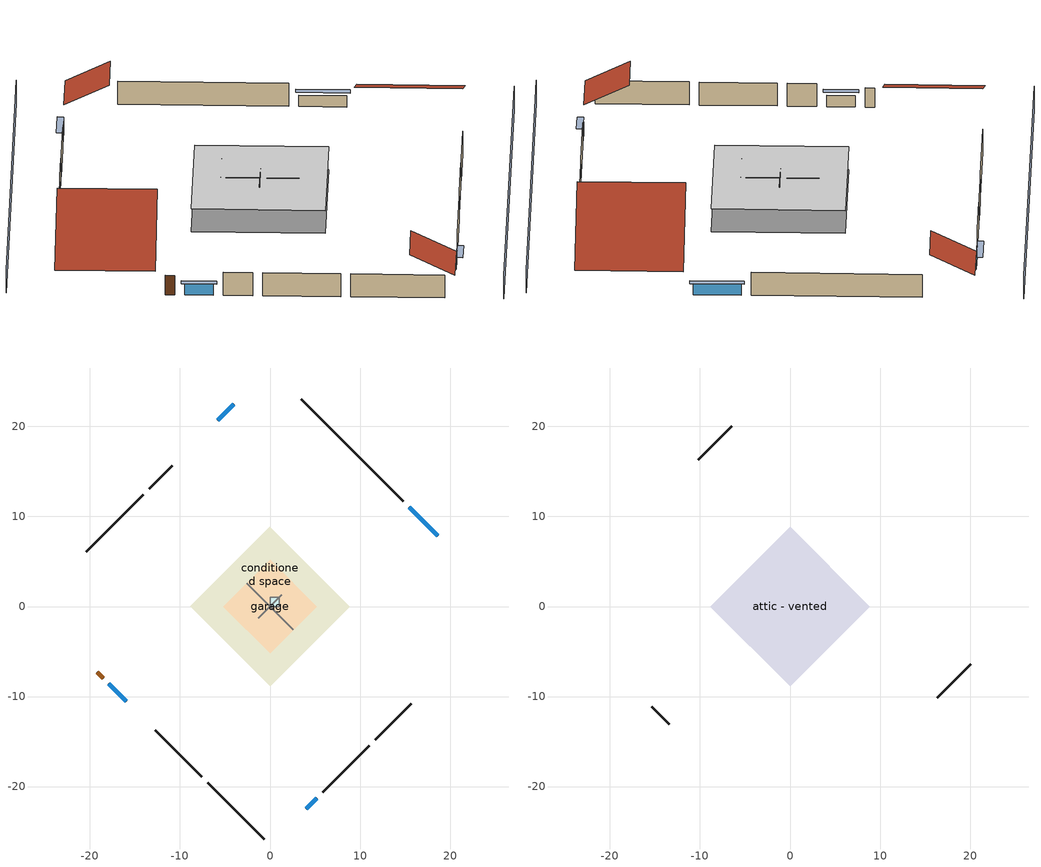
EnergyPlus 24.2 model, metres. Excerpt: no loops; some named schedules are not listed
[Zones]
central ac and furnace airloop ret air zone
 floor adiabatic (AdiabaticConst): 0,0 0,1 1,1 1,0 z0
 wall adiabatic (AdiabaticConst): 0,1 0,0 1,0 1,1 0,1 z0:1
 ceiling adiabatic (AdiabaticConst): 1,0 1,1 0,1 0,0 z1
conditioned space
 floor foundation (Slab2 construction): -8.88,0 0,8.88 8.88,0 0,-8.88 z0
 wall outside (AdiabaticWallConstruction 1): -19.19,-7.3 -18.54,-7.94 z0:2.03
 wall outside (AdiabaticWallConstruction): 18.65,7.84 15.48,11.01 / -17.89,-8.6 -15.99,-10.5 z0:1.19; 4.01,-22.48 5.2,-21.29 z0:1.13; -4.01,22.48 -5.82,20.67 z0:1.16
 wall outside (Wall3 construction): 14.82,11.67 3.48,23.01 z0:2.44
 wall outside (Wall4 construction): 11.68,-14.81 15.7,-10.79 z0:2.44
 wall outside (Wall7 construction): -6.9,-19.58 -0.66,-25.83 z0:2.44
 wall outside (Wall8 construction): -14.09,12.4 -20.39,6.1 z0:2.44
 wall to garage (Wall5 construction): -2.59,2.59 2.59,-2.59 z0:2.44
 wall to garage (Wall6 construction): -1.29,-1.29 1.29,1.29 z0:2.44
 window (WindowConstruction): 18.65,7.84 15.48,11.01 z0:1.19
 window (WindowConstruction 1): 4.01,-22.48 5.19,-21.29 z0:1.13
 window (WindowConstruction 2): -17.89,-8.6 -15.99,-10.5 z0:1.19
 window (WindowConstruction 3): -4.01,22.48 -5.82,20.67 z0:1.16
 door (Door): -19.19,-7.3 -18.55,-7.94 z0:2.03
garage
 floor foundation (Slab1 construction): -5.17,0 0,5.17 5.17,0 0,-5.17 z0
 wall outside (Wall1 construction): 5.85,-20.64 11.02,-15.46 z0:2.44
 wall outside (Wall12 construction): -10.84,15.64 -13.43,13.06 z0:2.44
 wall outside (Wall2 construction): -12.73,-13.75 -7.56,-18.93 z0:2.44
attic - vented
 floor to garage (Floor1 construction): -5.17,0 0,5.17 5.17,0 0,-5.17 z2.44
 floor to conditioned space (Floor2 construction Reversed): -8.88,0 0,8.88 8.88,0 0,-8.88 z2.44
 wall outside (Wall10 construction): -6.47,20.02 -10.19,16.3 z0:2.44
 wall outside (Wall11 construction): -15.33,-11.16 -13.39,-13.1 z0:2.44
 wall outside (Wall9 construction): 16.36,-10.13 20.08,-6.41 z0:2.44
 roof outside (Roof1 construction): 19.31,7.18,2.44 12.88,0.76,6.98 20.07,-6.42,6.98 26.49,0,2.44
 roof outside (Roof2 construction): 3.35,-23.14,2.44 0.35,-20.14,4.56 -3,-23.49,4.56 0,-26.49,2.44
 roof outside (Roof3 construction): -3.35,23.14,2.44 -0.35,20.14,4.56 3,23.49,4.56 0,26.49,2.44
 roof outside (Roof4 construction): -19.85,-6.64,2.44 -13.91,-0.7,6.64 -20.55,5.94,6.64 -26.49,0,2.44
shading: 3.23,-29.72 29.72,-3.23 / -3.23,29.72 -29.72,3.23 z0:2.44; 15.26,11.23 18.87,7.62 19.3,8.05 15.69,11.66 z1.49; 5.41,-21.08 3.79,-22.7 4.22,-23.13 5.84,-21.51 z1.43; -15.77,-10.72 -18.1,-8.38 -18.54,-8.82 -16.2,-11.15 z1.49; -6.03,20.46 -3.79,22.7 -4.22,23.13 -6.46,20.89 z1.46
[Building]
Building 1: Terrain=Suburbs
[Site:Location]
Portland Intl Arpt_OR: Latitude {deg}=45.59; Longitude {deg}=-122.6; Time Zone {hr}=-8; Elevation {m}=33; Keep Site Location Information=Yes
[Site:GroundTemperature:Shallow]
10.2558, 8.96328, 8.85977, 9.47314, 11.9355, 14.3863, 16.5111, 17.8571, 17.9714, 16.8767, 14.8061, 12.4304
[Site:WaterMainsTemperature]
Calculation Method=Schedule; Temperature Schedule=mains temperature schedule
[Material] Roughness=Rough; Thermal Absorptance=0.9
Name | Thickness {m} | Conductivity {W/m-K} | Density {kg/m3} | Specific Heat {J/kg-K} | Solar Absorptance | Visible Absorptance
asphalt or fiberglass shingles | 0.00635 | 0.162714 | 1121.4 | 1465.45 | 0.85 | 0.85
ceiling loosefill ins | 0.338667 | 0.0480833 | 16.02 | 1046.75 | 0.7 | 0.7
ceiling stud and cavity | 0.1397 | 1.39189 | 65.682 | 1177.47 | 0.7 | 0.7
ceiling stud and cavity 1 | 0.1397 | 0.0920385 | 65.682 | 1177.47 | 0.7 | 0.7
concrete 4.0 in. | 0.1016 | 1.803125 | 2242.8 | 837.4 | 0.7 | 0.7
door material | 0.04445 | 0.0612267 | 512.64 | 1214.23 | 0.7 | 0.7
fiber cement siding | 0.009525 | 0.258207 | 347.634 | 1004.88 | 0.5 | 0.5
floor covering | 0.0127 | 0.0450781 | 54.468 | 1339.84 | 0.9 | 0.9
furniture material conditioned space 1; furniture material garage 1 | 0.1524 | 0.115458 | 640.8 | 1214.23 | 0.6 | 0.6
gypsum board | 0.0127 | 0.160291 | 801 | 837.4 | 0.6 | 0.6
osb sheathing 0.5 in. | 0.0127 | 0.115458 | 512.64 | 1214.23 | 0.6 | 0.6
osb sheathing 0.5 in. 1; osb sheathing 0.5 in. 2; osb sheathing 0.5 in. 3 | 0.0127 | 0.115458 | 512.64 | 1214.23 | 0.7 | 0.7
roof rigid ins | 0.00281632 | 0.029427 | 32.04 | 1214.23 | 0.7 | 0.7
wall rigid ins | 0.512978 | 0.029427 | 32.04 | 1214.23 | 0.7 | 0.7
wall stud and cavity | 0.1397 | 0.346631 | 139.0536 | 1170.24 | 0.6 | 0.6
wall stud and cavity 1 | 0.1397 | 0.551395 | 139.0536 | 1170.24 | 0.7 | 0.7
wall stud and cavity 2 | 0.1397 | 0.680805 | 139.0536 | 1170.24 | 0.7 | 0.7
wall stud and cavity 3 | 0.0889 | 0.380278 | 52.3479 | 1209.89 | 0.7 | 0.7
wall stud and cavity 4 | 0.0889 | 0.391764 | 83.0341 | 1211.67 | 0.7 | 0.7
wood siding; wood siding 1 | 0.0254 | 0.102417 | 544.68 | 1172.36 | 0.7 | 0.7
[Material:NoMass]
Adiabatic: Roughness=Rough; Thermal Resistance {m2-K/W}=176.1; Thermal Absorptance=0.9; Solar Absorptance=0.7; Visible Absorptance=0.7
[WindowMaterial:SimpleGlazingSystem]
WindowMaterial: U-Factor {W/m2-K}=2.15764; Solar Heat Gain Coefficient=0.44
[Construction]
AdiabaticConst: Adiabatic
AdiabaticWallConstruction: wood siding, wall rigid ins, wall stud and cavity 3, gypsum board
AdiabaticWallConstruction 1: wood siding 1, wall rigid ins, wall stud and cavity 3, gypsum board
Door: door material
Floor1 construction: ceiling stud and cavity
Floor2 construction Reversed: gypsum board, ceiling stud and cavity 1, ceiling loosefill ins
furniture construction conditioned space 1: furniture material conditioned space 1
furniture construction garage 1: furniture material garage 1
PartitionWallConstruction: gypsum board, wall stud and cavity 4, gypsum board
Roof1 construction; Roof2 construction; Roof3 construction; Roof4 construction: asphalt or fiberglass shingles, roof rigid ins, osb sheathing 0.5 in.
Slab1 construction: concrete 4.0 in.
Slab2 construction: concrete 4.0 in., floor covering
Wall1 construction; Wall10 construction; Wall11 construction; Wall12 construction; Wall2 construction; Wall9 construction: fiber cement siding, osb sheathing 0.5 in. 1, wall stud and cavity
Wall3 construction; Wall4 construction; Wall7 construction; Wall8 construction: fiber cement siding, osb sheathing 0.5 in. 1, wall stud and cavity 1, gypsum board
Wall5 construction: osb sheathing 0.5 in. 2, wall stud and cavity 2, gypsum board
Wall6 construction: osb sheathing 0.5 in. 3, wall stud and cavity 2, gypsum board
WindowConstruction; WindowConstruction 1; WindowConstruction 2; WindowConstruction 3: WindowMaterial
[Zone] Multiplier=1
Name | Volume {m3} | Part of Total Floor Area
attic - vented | 228.873 | Yes
central ac and furnace airloop ret air zone | 1 | No
conditioned space | 384.656 | Yes
garage | 130.484 | Yes
[Space]
Name | Zone | Volume {m3} | Space Type
attic - vented 1 | attic - vented | 228.873
central ac and furnace airloop ret air space | central ac and furnace airloop ret air zone |  | Plenum Space Type
conditioned space 1 | conditioned space | 384.656
garage 1 | garage | 130.484
[OtherEquipment] Design Level Calculation Method=EquipmentLevel
Name | Fuel Type | Zone or ZoneList or Space or SpaceList | Schedule | Design Level {W} | Fraction Latent | Fraction Radiant | Fraction Lost
central ac and furnace airloop_0 RetCondToDZ; central ac and furnace airloop_0 SupCondToDZ; central ac and furnace airloop_0 SupSensLkToDZ | None | attic - vented 1 | Always On Discrete | 0 | 0 | 0 | 0
central ac and furnace airloop_0 SupLatLkToDZ | None | attic - vented 1 | Always On Discrete | 0 | 1 | 0 | 0
central ac and furnace airloop_0 RetCondToRP; central ac and furnace airloop_0 RetSensLkToRP | None | central ac and furnace airloop ret air space | Always On Discrete | 0 | 0 | 0 | 0
central ac and furnace airloop_0 RetLatLkToRP | None | central ac and furnace airloop ret air space | Always On Discrete | 0 | 1 | 0 | 0
central ac and furnace airloop_0 SupCondToLv; central ac and furnace airloop_0 SupSensLkToCond; mech vent house fan sensible load | None | conditioned space 1 | Always On Discrete | 0 | 0 | 0 | 0
central ac and furnace airloop_0 SupLatLkToCond; mech vent house fan latent load | None | conditioned space 1 | Always On Discrete | 0 | 1 | 0 | 0
clothes dryer 1 | Electricity | conditioned space 1 | clothes_dryer | 0 | 0.015 | 0.081 | 0.85
cooking range 1 | NaturalGas | conditioned space 1 | cooking_range | 3857.41 | 0.16 | 0.384 | 0.2
general water use latent | None | conditioned space 1 | general water use schedule | 25.6591 | 1 | 0 | 0
general water use sensible | None | conditioned space 1 | general water use schedule | -25.2881 | 0 | 0.6 | 0
misc permanent spa heater | NaturalGas | conditioned space 1 | misc permanent spa heater schedule | 623.045 | 0 | 0 | 1
water heater energy adjustment1 | Electricity | garage 1 | Always On Discrete | 0.01 | 0 | 0 | 1
water heater lat | None | garage 1 | Always On Discrete | 0 | 1 | 0 | 0
water heater sens | None | garage 1 | Always On Discrete | 0 | 0 | 0 | 0
[ZoneInfiltration:DesignFlowRate] Schedule=Always On Discrete; Design Flow Rate Calculation Method=Flow/Zone; Design Flow Rate {m3/s}=0
Name | Zone or ZoneList or Space or SpaceList
attic_vented 1 duct leakage imbalance infil flow | attic - vented 1
infil flow; natural vent flow; whole house fan flow | conditioned space 1
[ZoneInfiltration:EffectiveLeakageArea] Schedule=Always On Discrete
Name | Zone or Space | Effective Air Leakage Area {cm2} | Stack Coefficient | Wind Coefficient
infil attic - vented 1 | attic - vented 1 | 7041.35 | 0.000226005 | 3.73274e-05
infil garage 1 | garage 1 | 815.51 | 0.000129147 | 4.38083e-05
[ZoneMixing] Schedule=Always On Continuous; Design Flow Rate Calculation Method=Flow/Zone; Design Flow Rate {m3/s}=0
Name | Zone or Space | Source Zone or Space
central ac and furnace airloop_0 ZoneMixCondToDZ mix; whole house fan mix | attic - vented | conditioned space
central ac and furnace airloop_0 ZoneMixDZToCond mix | conditioned space | attic - vented
[SpaceList]
Plenum Space Type: central ac and furnace airloop ret air space
[SurfaceProperty:ExposedFoundationPerimeter] Exposed Perimeter Calculation Method=TotalExposedPerimeter
Name | Total Exposed Perimeter {m}
Slab2 | 45.72
Slab1 | 18.288
[SurfaceProperty:IncidentSolarMultiplier] Incident Solar Multiplier=1; Incident Solar Multiplier Schedule=trans schedule winter=0.85 summer=0.7
Window1; Window2; Window3; Window4
[InternalMass]
Name | Construction | Zone or ZoneList | Space or SpaceList | Surface Area {m2}
furniture mass conditioned space 1 | furniture construction conditioned space 1 | conditioned space | conditioned space 1 | 63.09974
partition wall mass | PartitionWallConstruction | conditioned space | conditioned space 1 | 157.749
furniture mass garage 1 | furniture construction garage 1 | garage | garage 1 | 5.35122
[Lights] Design Level Calculation Method=LightingLevel; Return Air Fraction=0; Fraction Radiant=0.6; Fraction Visible=0.2; Fraction Replaceable=1
Name | Zone or ZoneList or Space or SpaceList | Schedule | Lighting Level {W}
interior lighting | conditioned space 1 | lighting_interior | 203.038
garage lighting | garage 1 | lighting_garage | 7.11808
[People]
occupants: Zone or ZoneList or Space or SpaceList=conditioned space 1; Number of People Schedule=occupants; Number of People Calculation Method=People; Number of People=1; Fraction Radiant=0.314171; Sensible Heat Fraction=0.56303; Activity Level Schedule=occupants activity schedule; Carbon Dioxide Generation Rate {m3/s-W}=0; Enable ASHRAE 55 Comfort Warnings=No; Mean Radiant Temperature Calculation Type=EnclosureAveraged
[ElectricEquipment] Design Level Calculation Method=EquipmentLevel
Name | Zone or ZoneList or Space or SpaceList | Schedule | Design Level {W} | Fraction Latent | Fraction Radiant | Fraction Lost
clothes dryer | conditioned space 1 | clothes_dryer | 8067.41 | 0.015 | 0.081 | 0.85
clothes washer | conditioned space 1 | clothes_washer | 408.152 | 0.03 | 0.162 | 0.7
cooking range | conditioned space 1 | cooking_range | 131.62 | 0.16 | 0.384 | 0.2
fridge | conditioned space 1 | fridge schedule | 49.4292 | 0 | 0.6 | 0
mech vent bath fan 0 | conditioned space 1 | mech vent bath fan 0 schedule | 30 | 0 | 0 | 1
mech vent house fan | conditioned space 1 | mech vent house fan schedule | 0 | 0 | 0 | 1
mech vent house fan cfis | conditioned space 1 | mech vent house fan cfis schedule | 0 | 0 | 0 | 0
mech vent range fan 0 | conditioned space 1 | mech vent range fan 0 schedule | 30 | 0 | 0 | 1
misc permanent spa pump | conditioned space 1 | misc permanent spa pump schedule | 286.949 | 0 | 0 | 1
misc plug loads | conditioned space 1 | plug_loads_other | 272.489 | 0.021 | 0.558 | 0.049
misc tv | conditioned space 1 | plug_loads_tv | 307.195 | 0 | 0.6 | 0
whole house fan | conditioned space 1 | Always On Discrete | 0 | 0 | 0 | 1
freezer | garage 1 | freezer schedule | 194.914 | 0 | 0.6 | 0
[AvailabilityManager:Scheduled]
central ac and furnace airloop Availability Manager: Schedule=Always On Discrete
[AirLoopHVAC:ReturnPlenum]
Air Loop HVAC Return Plenum 1: Zone=central ac and furnace airloop ret air zone
[Foundation:Kiva] Wall Height Above Grade {m}=0.1016; Wall Depth Below Slab {m}=0.2032
Name | Initial Indoor Air Temperature {C}
Foundation Kiva 1 | 13.4258
Foundation Kiva 2 | 20
[Foundation:Kiva:Settings]
Soil Conductivity {W/m-K}=1.9041; Soil Density {kg/m3}=1842.3; Soil Specific Heat {J/kg-K}=418.7; Ground Solar Absorptivity=0.9; Ground Thermal Absorptivity=0.9; Ground Surface Roughness {m}=0.03; Far-Field Width {m}=40; Deep-Ground Boundary Condition=ZeroFlux; Deep-Ground Depth {m}=40; Minimum Cell Dimension {m}=0.2; Maximum Cell Growth Coefficient=3; Simulation Timestep=Timestep
[Exterior:Lights]
exterior lighting: Schedule=exterior lighting schedule; Design Level {W}=7.09205
[EnergyManagementSystem:GlobalVariable]
central_ac_and_furnace_airloop_0_DuctImbalLkExhFanEquivCond
central_ac_and_furnace_airloop_0_DuctImbalLkExhFanEquivDZ
central_ac_and_furnace_airloop_0_DuctImbalLkSupFanEquivCond
central_ac_and_furnace_airloop_0_DuctImbalLkSupFanEquivDZ
central_ac_and_furnace_airloop_0_DZ_T
central_ac_and_furnace_airloop_0_DZ_W
central_ac_and_furnace_airloop_0_RetCondToDZ
central_ac_and_furnace_airloop_0_RetCondToRP
central_ac_and_furnace_airloop_0_RetLatLkToRP
central_ac_and_furnace_airloop_0_RetSensLkToRP
central_ac_and_furnace_airloop_0_SupCondToDZ
central_ac_and_furnace_airloop_0_SupCondToLv
central_ac_and_furnace_airloop_0_SupLatLkToCond
central_ac_and_furnace_airloop_0_SupLatLkToDZ
central_ac_and_furnace_airloop_0_SupSensLkToCond
central_ac_and_furnace_airloop_0_SupSensLkToDZ
central_ac_and_furnace_airloop_0_ZoneMixCondToDZ
central_ac_and_furnace_airloop_0_ZoneMixDZToCond
central_ac_and_furnace_airloop_AH_MFR
central_ac_and_furnace_airloop_AH_Tout
central_ac_and_furnace_airloop_AH_VFR
central_ac_and_furnace_airloop_AH_Wout
central_ac_and_furnace_airloop_Fan_RTF
central_ac_and_furnace_airloop_RA_T
central_ac_and_furnace_airloop_Ra_W
infil_program_Qfan
infil_program_Qinf
natural_vent_program_Qnv
natural_vent_program_Qwhf
[EnergyManagementSystem:Sensor]
Name | Output:Variable or Output:Meter Index Key | Output:Variable or Output:Meter
airflow_gain | infil flow | Infiltration Sensible Heat Gain Energy
airflow_gain_1 | natural vent flow | Infiltration Sensible Heat Gain Energy
airflow_gain_2 | whole house fan flow | Infiltration Sensible Heat Gain Energy
airflow_loss | infil flow | Infiltration Sensible Heat Loss Energy
airflow_loss_1 | natural vent flow | Infiltration Sensible Heat Loss Energy
airflow_loss_2 | whole house fan flow | Infiltration Sensible Heat Loss Energy
central_ac_and_furnace_airloop_0_DZ_T_s | attic - vented | Zone Air Temperature
central_ac_and_furnace_airloop_0_DZ_W_s | attic - vented | Zone Mean Air Humidity Ratio
central_ac_and_furnace_airloop_AH_MFR_s | Node 6 | System Node Mass Flow Rate
central_ac_and_furnace_airloop_AH_Tout_s | Node 6 | System Node Temperature
central_ac_and_furnace_airloop_AH_VFR_s | Node 6 | System Node Current Density Volume Flow Rate
central_ac_and_furnace_airloop_AH_Wout_s | Node 6 | System Node Humidity Ratio
central_ac_and_furnace_airloop_RA_T_s | Node 9 | System Node Temperature
central_ac_and_furnace_airloop_Ra_W_s | Node 9 | System Node Humidity Ratio
clg_load_cond |  | Cooling:EnergyTransfer:Zone:CONDITIONED SPACE
clg_load_duct |  | Cooling:EnergyTransfer:Zone:CENTRAL AC AND FURNACE AIRLOOP RET AIR ZONE
clg_sp_s; clg_sp_s_1 | cooling setpoint | Schedule Value
clothes_dryer_exhaust_0_sch_s | clothes_dryer | Schedule Value
cool_season | cooling season schedule | Schedule Value
ducts_conv | central ac and furnace airloop_0 RetCondToRP | Other Equipment Convective Heating Energy
ducts_conv_1 | central ac and furnace airloop_0 RetLatLkToRP | Other Equipment Convective Heating Energy
ducts_conv_2 | central ac and furnace airloop_0 RetSensLkToRP | Other Equipment Convective Heating Energy
ducts_conv_3 | central ac and furnace airloop_0 SupCondToLv | Other Equipment Convective Heating Energy
ducts_conv_4 | central ac and furnace airloop_0 SupLatLkToCond | Other Equipment Convective Heating Energy
ducts_conv_5 | central ac and furnace airloop_0 SupSensLkToCond | Other Equipment Convective Heating Energy
ducts_rad | central ac and furnace airloop_0 RetCondToRP | Other Equipment Radiant Heating Energy
ducts_rad_1 | central ac and furnace airloop_0 RetLatLkToRP | Other Equipment Radiant Heating Energy
ducts_rad_2 | central ac and furnace airloop_0 RetSensLkToRP | Other Equipment Radiant Heating Energy
ducts_rad_3 | central ac and furnace airloop_0 SupCondToLv | Other Equipment Radiant Heating Energy
ducts_rad_4 | central ac and furnace airloop_0 SupLatLkToCond | Other Equipment Radiant Heating Energy
ducts_rad_5 | central ac and furnace airloop_0 SupSensLkToCond | Other Equipment Radiant Heating Energy
htg_load_cond |  | Heating:EnergyTransfer:Zone:CONDITIONED SPACE
htg_load_duct |  | Heating:EnergyTransfer:Zone:CENTRAL AC AND FURNACE AIRLOOP RET AIR ZONE
htg_sp_s; htg_sp_s_1 | heating setpoint | Schedule Value
ig_ee_conv | clothes dryer | Electric Equipment Convective Heating Energy
ig_ee_conv_2 | cooking range | Electric Equipment Convective Heating Energy
ig_ee_conv_3 | fridge | Electric Equipment Convective Heating Energy
ig_ee_conv_4 | misc permanent spa pump | Electric Equipment Convective Heating Energy
ig_ee_conv_5 | misc plug loads | Electric Equipment Convective Heating Energy
ig_ee_conv_6 | misc tv | Electric Equipment Convective Heating Energy
ig_ee_conv_7 | whole house fan | Electric Equipment Convective Heating Energy
ig_ee_rad | clothes dryer | Electric Equipment Radiant Heating Energy
ig_ee_rad_2 | cooking range | Electric Equipment Radiant Heating Energy
ig_ee_rad_3 | fridge | Electric Equipment Radiant Heating Energy
ig_ee_rad_4 | misc permanent spa pump | Electric Equipment Radiant Heating Energy
ig_ee_rad_5 | misc plug loads | Electric Equipment Radiant Heating Energy
ig_ee_rad_6 | misc tv | Electric Equipment Radiant Heating Energy
ig_ee_rad_7 | whole house fan | Electric Equipment Radiant Heating Energy
ig_lgt_conv | interior lighting | Lights Convective Heating Energy
ig_lgt_rad | interior lighting | Lights Radiant Heating Energy
ig_lgt_vis | interior lighting | Lights Visible Radiation Heating Energy
ig_oe_conv | clothes dryer 1 | Other Equipment Convective Heating Energy
ig_oe_conv_1 | cooking range 1 | Other Equipment Convective Heating Energy
ig_oe_conv_2 | general water use latent | Other Equipment Convective Heating Energy
ig_oe_conv_3 | general water use sensible | Other Equipment Convective Heating Energy
ig_oe_conv_4 | misc permanent spa heater | Other Equipment Convective Heating Energy
ig_oe_rad | clothes dryer 1 | Other Equipment Radiant Heating Energy
ig_oe_rad_1 | cooking range 1 | Other Equipment Radiant Heating Energy
ig_oe_rad_2 | general water use latent | Other Equipment Radiant Heating Energy
ig_oe_rad_3 | general water use sensible | Other Equipment Radiant Heating Energy
ig_oe_rad_4 | misc permanent spa heater | Other Equipment Radiant Heating Energy
ig_ppl_conv | occupants | People Convective Heating Energy
ig_ppl_rad | occupants | People Radiant Heating Energy
im_conv | furniture mass conditioned space 1 | Surface Inside Face Convection Heat Gain Energy
im_conv_1 | partition wall mass | Surface Inside Face Convection Heat Gain Energy
im_ig | furniture mass conditioned space 1 | Surface Inside Face Internal Gains Radiation Heat Gain Energy
im_ig_1 | partition wall mass | Surface Inside Face Internal Gains Radiation Heat Gain Energy
im_lgt | furniture mass conditioned space 1 | Surface Inside Face Lights Radiation Heat Gain Energy
im_lgt_1 | partition wall mass | Surface Inside Face Lights Radiation Heat Gain Energy
im_sol | furniture mass conditioned space 1 | Surface Inside Face Solar Radiation Heat Gain Energy
im_sol_1 | partition wall mass | Surface Inside Face Solar Radiation Heat Gain Energy
im_surf | furniture mass conditioned space 1 | Surface Inside Face Net Surface Thermal Radiation Heat Gain Energy
im_surf_1 | partition wall mass | Surface Inside Face Net Surface Thermal Radiation Heat Gain Energy
mech_vent_bath_fan_0_sch_s | mech vent bath fan 0 schedule | Schedule Value
mech_vent_range_fan_0_sch_s | mech vent range fan 0 schedule | Schedule Value
mv_conv | mech vent bath fan 0 | Electric Equipment Convective Heating Energy
mv_conv_1 | mech vent house fan | Electric Equipment Convective Heating Energy
mv_conv_2 | mech vent house fan cfis | Electric Equipment Convective Heating Energy
mv_conv_3 | mech vent range fan 0 | Electric Equipment Convective Heating Energy
mv_conv_4 | mech vent house fan latent load | Other Equipment Convective Heating Energy
mv_conv_5 | mech vent house fan sensible load | Other Equipment Convective Heating Energy
mv_rad | mech vent bath fan 0 | Electric Equipment Radiant Heating Energy
mv_rad_1 | mech vent house fan | Electric Equipment Radiant Heating Energy
mv_rad_2 | mech vent house fan cfis | Electric Equipment Radiant Heating Energy
mv_rad_3 | mech vent range fan 0 | Electric Equipment Radiant Heating Energy
mv_rad_4 | mech vent house fan latent load | Other Equipment Radiant Heating Energy
mv_rad_5 | mech vent house fan sensible load | Other Equipment Radiant Heating Energy
natural_vent_s | natural vent schedule | Schedule Value
out_pb_s |  | Site Outdoor Air Barometric Pressure
out_wt_s |  | Site Outdoor Air Humidity Ratio
site_vw_s |  | Site Wind Speed
ss_back_out | Window1 | Surface Window Shortwave from Zone Back Out Window Heat Transfer Rate
ss_back_out_1 | Window2 | Surface Window Shortwave from Zone Back Out Window Heat Transfer Rate
ss_back_out_2 | Window3 | Surface Window Shortwave from Zone Back Out Window Heat Transfer Rate
ss_back_out_3 | Window4 | Surface Window Shortwave from Zone Back Out Window Heat Transfer Rate
ss_conv | Door1 | Surface Inside Face Convection Heat Gain Energy
ss_conv_1 | Window1 | Surface Inside Face Convection Heat Gain Energy
ss_conv_2 | Window2 | Surface Inside Face Convection Heat Gain Energy
ss_conv_3 | Window3 | Surface Inside Face Convection Heat Gain Energy
ss_conv_4 | Window4 | Surface Inside Face Convection Heat Gain Energy
ss_ig | Door1 | Surface Inside Face Internal Gains Radiation Heat Gain Energy
ss_ig_1 | Window1 | Surface Inside Face Internal Gains Radiation Heat Gain Energy
ss_ig_2 | Window2 | Surface Inside Face Internal Gains Radiation Heat Gain Energy
ss_ig_3 | Window3 | Surface Inside Face Internal Gains Radiation Heat Gain Energy
ss_ig_4 | Window4 | Surface Inside Face Internal Gains Radiation Heat Gain Energy
ss_lgt | Door1 | Surface Inside Face Lights Radiation Heat Gain Energy
ss_sol | Door1 | Surface Inside Face Solar Radiation Heat Gain Energy
ss_surf | Door1 | Surface Inside Face Net Surface Thermal Radiation Heat Gain Energy
ss_surf_1 | Window1 | Surface Inside Face Net Surface Thermal Radiation Heat Gain Energy
ss_surf_2 | Window2 | Surface Inside Face Net Surface Thermal Radiation Heat Gain Energy
